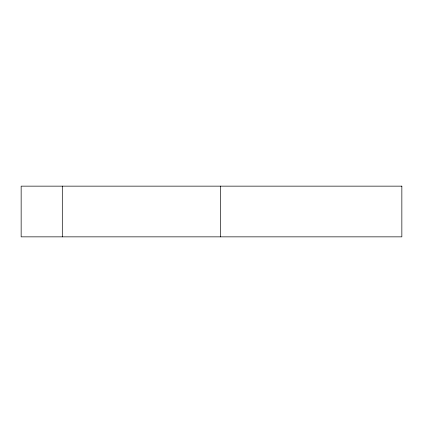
<?xml version="1.0" encoding="UTF-8"?>
<svg xmlns="http://www.w3.org/2000/svg" width="423" height="423" viewBox="0 0 423 423"><rect width="100%" height="100%" fill="white"/><g stroke="black" fill="none" stroke-linecap="round" stroke-linejoin="round"><path stroke-width="0.63" d="M220.584 186.146L220.584 236.854M62.303 186.146L62.303 236.854M401.85 186.146L21.15 186.146L21.15 236.854L401.85 236.854L401.85 186.146"/></g></svg>
